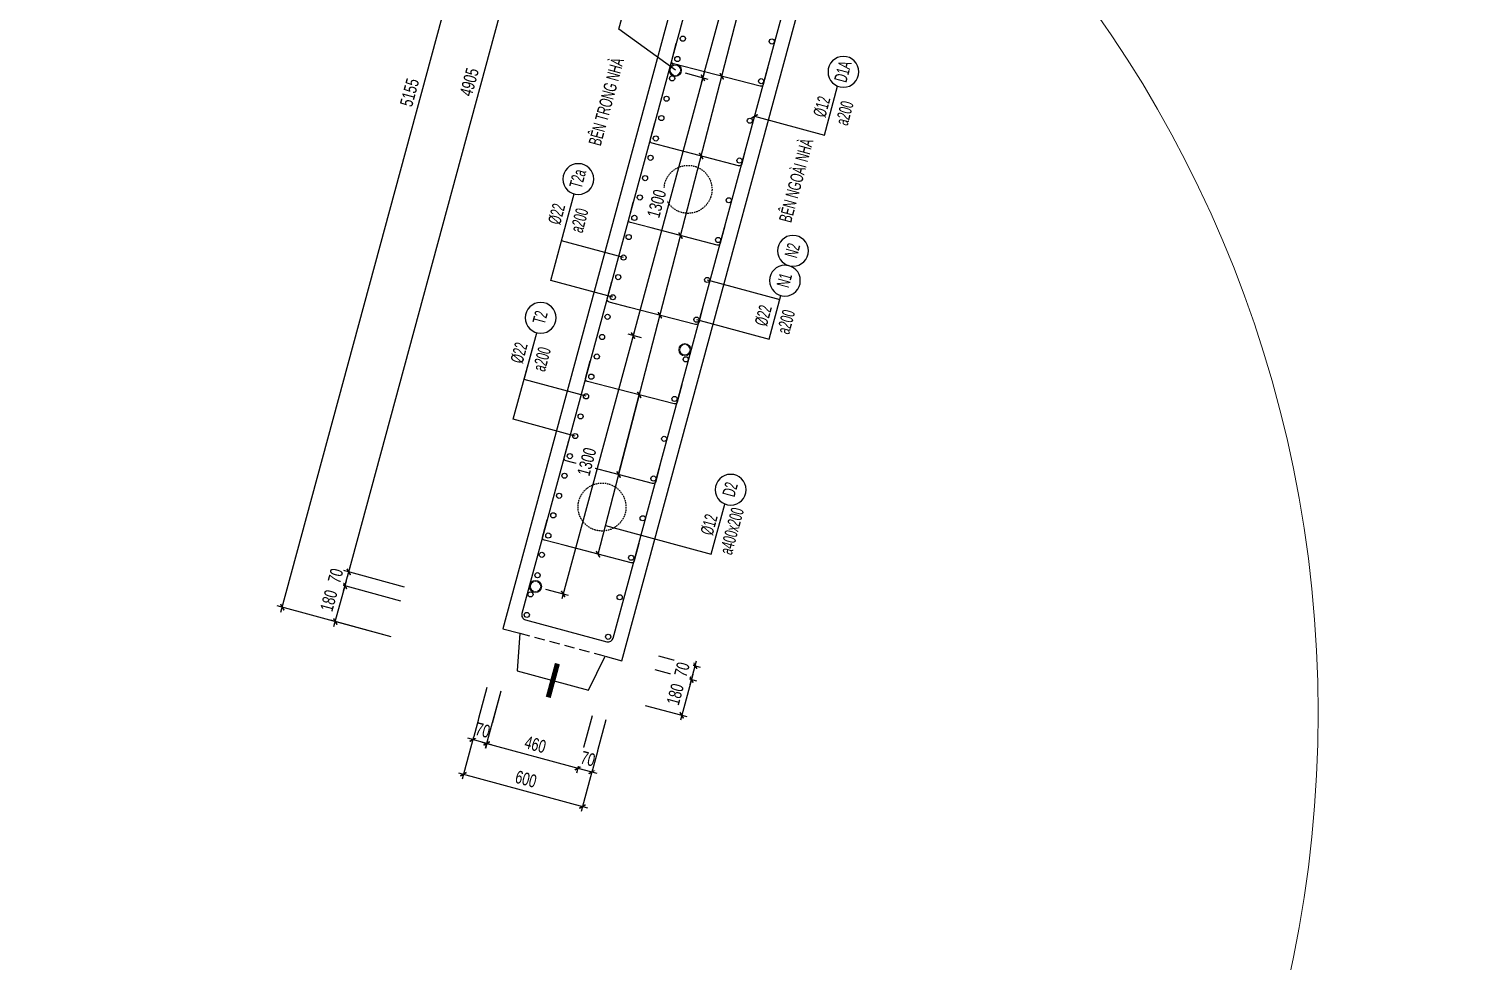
# Model space of a CAD drawing. Header units: millimetres. Extents: x -147841 to 368790, y -162721 to 84261.
# Drawn here: x 266476 to 273520, y -103522 to -98991 of the extents above; entities that cross this region are included whole.
import ezdxf
from ezdxf.enums import TextEntityAlignment as Align

# ---------------------------------------------------------------- set-up
doc = ezdxf.new("R2010")
doc.units = ezdxf.units.MM
doc.header["$LTSCALE"] = 1000
doc.header["$MEASUREMENT"] = 0
doc.header["$PDMODE"] = 1
doc.header["$PDSIZE"] = -10
doc.linetypes.add('DASHED', pattern=[0.75, 0.5, -0.25])
doc.linetypes.add('HIDDEN', pattern=[0.375, 0.25, -0.125])
doc.layers.get('0').update_dxf_attribs({"linetype": 'CONTINUOUS', "lineweight": 18})
doc.layers.get('DEFPOINTS').update_dxf_attribs({"color": 5, "linetype": 'CONTINUOUS', "lineweight": 18})
doc.layers.add('0-THAY', color=7, linetype='CONTINUOUS', lineweight=18)
doc.layers.add('ccu11-Dim', color=8, linetype='CONTINUOUS', lineweight=18)
for name, color, linetype in [('ccu11-Khuat', 9, 'DASHED'), ('ccu11-Manh', 8, 'CONTINUOUS'), ('ccu11-Thep', 4, 'CONTINUOUS'), ('ccu11-Thepdai', 6, 'CONTINUOUS'), ('KC-Cotthep', 8, 'CONTINUOUS'), ('KC-Dim', 8, 'CONTINUOUS'), ('KC-Text', 31, 'CONTINUOUS'), ('KC-Thay', 7, 'CONTINUOUS')]:
    doc.layers.add(name, color=color, linetype=linetype)
doc.styles.add('ARIAL', font='arial.ttf', dxfattribs={"width": 0.7})
doc.styles.add('ccu11-dim', font='vnsimli.shx', dxfattribs={"width": 0.65, "bigfont": 'bigfont.shx'})
doc.dimstyles.new('2.5-25', dxfattribs={"dimscale": 25, "dimtxt": 2.5, "dimasz": 1, "dimexe": 1, "dimexo": 2, "dimgap": 1, "dimtad": 1, "dimdec": 1, "dimrnd": 5, "dimdsep": 46, "dimtxsty": 'ARIAL', "dimblk": 'ARCHTICK', "dimcen": -1, "dimdle": 1, "dimclrd": 256, "dimclre": 256, "dimclrt": 3, "dimadec": 0, "dimazin": 2, "dimtfac": 0.1, "dimtdec": 1, "dimtmove": 0, "dimatfit": 1, "dimldrblk": 'ARCHTICK', "dimfxl": 1, "dimtvp": 0.833333, "dimtfill": 1, "dimtolj": 1, "dimtzin": 12, "dimarcsym": 0})
doc.dimstyles.new('ccu11-100x4', dxfattribs={"dimscale": 100, "dimtxt": 2.5, "dimasz": 1, "dimexe": 1, "dimexo": 2, "dimgap": 1, "dimtad": 1, "dimdec": 0, "dimlfac": 0.25, "dimdsep": 46, "dimtxsty": 'ccu11-dim', "dimblk": 'ARCHTICK', "dimcen": -1, "dimdle": 1, "dimclrd": 256, "dimclre": 256, "dimclrt": 31, "dimadec": 0, "dimazin": 2, "dimtfac": 0.1, "dimtdec": 0, "dimtmove": 0, "dimatfit": 1, "dimldrblk": 'ARCHTICK', "dimfxl": 1, "dimtvp": 0.833333, "dimtolj": 1, "dimtzin": 12, "dimarcsym": 0})

# ---------------------------------------------------------------- blocks, each defined once
blk = doc.blocks.new('_ARCHTICK')
at = {"color": 0, "linetype": 'ByBlock', "const_width": 0.3}
blk.add_lwpolyline([(-0.5, -0.5), (0.5, 0.5)], dxfattribs=at)
blk = doc.blocks.new('*D541')
at = {"layer": 'DEFPOINTS', "color": 0, "linetype": 'ByBlock', "ltscale": 30, "transparency": 16777216}
for p in [(269472.2, -102091.8), (269425, -102265.8)]:
    blk.add_point(p, dxfattribs=at)
at = {"layer": 'KC-Dim', "linetype": 'ByBlock', "lineweight": -2, "ltscale": 30, "transparency": 16777216}
for p, q in [((269520.4, -102104.9), (269722.5, -102159.6)), ((269704.9, -102129), (269644.7, -102351.3)), ((269473.3, -102278.9), (269675.4, -102333.7))]:
    blk.add_line(p, q, dxfattribs=at)
at = {"layer": 'KC-Dim', "linetype": 'ByBlock', "lineweight": -2, "ltscale": 30, "transparency": 16777216, "xscale": 25, "yscale": 25, "zscale": 25}
for p, rotation in [((269698.4, -102153.1), 74.83773115026013), ((269651.2, -102327.1), 254.8377311502601)]:
    blk.add_blockref('_ARCHTICK', p, dxfattribs=dict(at, rotation=rotation))
at = {"layer": 'KC-Dim', "color": 3, "linetype": 'ByBlock', "ltscale": 30, "transparency": 16777216, "insert": (269619.9, -102225.2), "char_height": 62.5, "attachment_point": 5, "rotation": 74.83773, "style": 'ARIAL', "bg_fill": 3, "box_fill_scale": 1.25, "bg_fill_color": 256, "bg_fill_true_color": 13158600, "bg_fill_transparency": 0}
blk.add_mtext('\\A1;180', dxfattribs=at)
at = {"layer": 'DEFPOINTS', "color": 0, "linetype": 'ByBlock', "ltscale": 30, "transparency": 16777216}
blk.add_point((269651.2, -102327.1), dxfattribs=at)
blk = doc.blocks.new('*D542')
at = {"layer": 'DEFPOINTS', "color": 0, "linetype": 'ByBlock', "ltscale": 30, "transparency": 16777216}
for p in [(269490.4, -102024.7), (269472.2, -102091.8)]:
    blk.add_point(p, dxfattribs=at)
at = {"layer": 'KC-Dim', "linetype": 'ByBlock', "lineweight": -2, "ltscale": 30, "transparency": 16777216}
for p, q in [((269538.6, -102037.8), (269740.7, -102092.5)), ((269691.9, -102177.2), (269723.1, -102061.9)), ((269520.4, -102104.9), (269722.5, -102159.6))]:
    blk.add_line(p, q, dxfattribs=at)
at = {"layer": 'KC-Dim', "linetype": 'ByBlock', "lineweight": -2, "ltscale": 30, "transparency": 16777216, "xscale": 25, "yscale": 25, "zscale": 25}
for p, rotation in [((269716.6, -102086), 74.83773115026013), ((269698.4, -102153.1), 254.8377311502601)]:
    blk.add_blockref('_ARCHTICK', p, dxfattribs=dict(at, rotation=rotation))
at = {"layer": 'KC-Dim', "color": 3, "linetype": 'ByBlock', "ltscale": 30, "transparency": 16777216, "insert": (269652.6, -102104.6), "char_height": 62.5, "attachment_point": 5, "rotation": 74.83773, "style": 'ARIAL', "bg_fill": 3, "box_fill_scale": 1.25, "bg_fill_color": 256, "bg_fill_true_color": 13158600, "bg_fill_transparency": 0}
blk.add_mtext('\\A1;70', dxfattribs=at)
at = {"layer": 'DEFPOINTS', "color": 0, "linetype": 'ByBlock', "ltscale": 30, "transparency": 16777216}
blk.add_point((269716.6, -102086), dxfattribs=at)
blk = doc.blocks.new('A$C260038B3')
at = {"layer": '0-THAY', "linetype": 'Continuous'}
for radius in [120, 100]:
    blk.add_circle((0, 0), radius, dxfattribs=at)
blk = doc.blocks.new('att_thep_2')
blk.add_circle((-300, 0), 300)
at = {"color": 3, "style": 'ARIAL', "width": 0.6}
blk.add_attdef('DK', text='', height=250, dxfattribs=at).set_placement((467, 105), align=Align.CENTER)
at = {"color": 31, "style": 'ARIAL', "width": 0.6}
blk.add_attdef('SH', text='', height=250, dxfattribs=at).set_placement((-281, -111), align=Align.CENTER)
at = {"color": 2, "style": 'ARIAL', "width": 0.6}
blk.add_attdef('KC', text='', height=250, dxfattribs=at).set_placement((472, -355), align=Align.CENTER)
blk = doc.blocks.new('*D555')
at = {"layer": 'DEFPOINTS', "color": 0, "linetype": 'ByBlock', "ltscale": 30, "transparency": 16777216}
for p in [(268333.4, -101784.4), (268286.3, -101958.2)]:
    blk.add_point(p, dxfattribs=at)
at = {"layer": 'KC-Dim', "linetype": 'ByBlock', "lineweight": -2, "ltscale": 30, "transparency": 16777216}
for p, q in [((267959.6, -101895.5), (268019.8, -101673.5)), ((268285.1, -101771.4), (267989.1, -101691.1)), ((268238, -101945.1), (267942, -101864.9))]:
    blk.add_line(p, q, dxfattribs=at)
at = {"layer": 'KC-Dim', "linetype": 'ByBlock', "lineweight": -2, "ltscale": 30, "transparency": 16777216, "xscale": 25, "yscale": 25, "zscale": 25}
for p, rotation in [((268013.2, -101697.7), 74.83773115026068), ((267966.1, -101871.4), 254.8377311502607)]:
    blk.add_blockref('_ARCHTICK', p, dxfattribs=dict(at, rotation=rotation))
at = {"layer": 'KC-Dim', "color": 3, "linetype": 'ByBlock', "ltscale": 30, "transparency": 16777216, "insert": (267934.8, -101769.7), "char_height": 62.5, "attachment_point": 5, "rotation": 74.83773, "style": 'ARIAL', "bg_fill": 3, "box_fill_scale": 1.25, "bg_fill_color": 256, "bg_fill_true_color": 13158600, "bg_fill_transparency": 0}
blk.add_mtext('\\A1;180', dxfattribs=at)
at = {"layer": 'DEFPOINTS', "color": 0, "linetype": 'ByBlock', "ltscale": 30, "transparency": 16777216}
blk.add_point((268013.2, -101697.7), dxfattribs=at)
blk = doc.blocks.new('*D556')
at = {"layer": 'DEFPOINTS', "color": 0, "linetype": 'ByBlock', "ltscale": 30, "transparency": 16777216}
for p in [(268351.7, -101716.9), (268333.4, -101784.4)]:
    blk.add_point(p, dxfattribs=at)
at = {"layer": 'KC-Dim', "linetype": 'ByBlock', "lineweight": -2, "ltscale": 30, "transparency": 16777216}
for p, q in [((268006.7, -101721.8), (268038.1, -101606)), ((268303.4, -101703.8), (268007.4, -101623.6)), ((268285.1, -101771.4), (267989.1, -101691.1))]:
    blk.add_line(p, q, dxfattribs=at)
at = {"layer": 'KC-Dim', "linetype": 'ByBlock', "lineweight": -2, "ltscale": 30, "transparency": 16777216, "xscale": 25, "yscale": 25, "zscale": 25}
for p, rotation in [((268031.5, -101630.1), 74.83773115026068), ((268013.2, -101697.7), 254.8377311502607)]:
    blk.add_blockref('_ARCHTICK', p, dxfattribs=dict(at, rotation=rotation))
at = {"layer": 'KC-Dim', "color": 3, "linetype": 'ByBlock', "ltscale": 30, "transparency": 16777216, "insert": (267967.4, -101649), "char_height": 62.5, "attachment_point": 5, "rotation": 74.83773, "style": 'ARIAL', "bg_fill": 3, "box_fill_scale": 1.25, "bg_fill_color": 256, "bg_fill_true_color": 13158600, "bg_fill_transparency": 0}
blk.add_mtext('\\A1;70', dxfattribs=at)
at = {"layer": 'DEFPOINTS', "color": 0, "linetype": 'ByBlock', "ltscale": 30, "transparency": 16777216}
blk.add_point((268031.5, -101630.1), dxfattribs=at)
blk = doc.blocks.new('*D557')
at = {"layer": 'DEFPOINTS', "color": 0, "linetype": 'ByBlock', "ltscale": 30, "transparency": 16777216}
for p in [(269314.3, -96896.6), (269634.4, -96983.3), (268351.7, -101716.9)]:
    blk.add_point(p, dxfattribs=at)
at = {"layer": 'KC-Dim', "linetype": 'ByBlock', "lineweight": -2, "ltscale": 30, "transparency": 16777216}
for p, q in [((268025, -101654.3), (269320.8, -96872.5)), ((269586.2, -96970.3), (269290.1, -96890.1)), ((268303.4, -101703.8), (268007.4, -101623.6))]:
    blk.add_line(p, q, dxfattribs=at)
at = {"layer": 'KC-Dim', "linetype": 'ByBlock', "lineweight": -2, "ltscale": 30, "transparency": 16777216, "xscale": 25, "yscale": 25, "zscale": 25}
for p, rotation in [((269314.3, -96896.6), 74.83773115026068), ((268031.5, -101630.1), 254.8377311502607)]:
    blk.add_blockref('_ARCHTICK', p, dxfattribs=dict(at, rotation=rotation))
at = {"layer": 'KC-Dim', "color": 3, "linetype": 'ByBlock', "ltscale": 30, "transparency": 16777216, "insert": (268618, -99248.5), "char_height": 62.5, "attachment_point": 5, "rotation": 74.83773, "style": 'ARIAL', "bg_fill": 3, "box_fill_scale": 1.25, "bg_fill_color": 256, "bg_fill_true_color": 13158600, "bg_fill_transparency": 0}
blk.add_mtext('\\A1;4905', dxfattribs=at)
blk = doc.blocks.new('*D558')
at = {"layer": 'DEFPOINTS', "color": 0, "linetype": 'ByBlock', "ltscale": 30, "transparency": 16777216}
for p in [(268716.8, -102143.5), (268784.3, -102161.8)]:
    blk.add_point(p, dxfattribs=at)
at = {"layer": 'KC-Dim', "linetype": 'ByBlock', "lineweight": -2, "ltscale": 30, "transparency": 16777216}
for p, q in [((268703.7, -102191.7), (268628.4, -102469.6)), ((268771.3, -102210), (268696, -102487.9)), ((268726.6, -102470.4), (268610.8, -102439))]:
    blk.add_line(p, q, dxfattribs=at)
at = {"layer": 'KC-Dim', "linetype": 'ByBlock', "lineweight": -2, "ltscale": 30, "transparency": 16777216, "xscale": 25, "yscale": 25, "zscale": 25}
for p, rotation in [((268634.9, -102445.5), 164.837731150091), ((268702.5, -102463.8), 344.837731150091)]:
    blk.add_blockref('_ARCHTICK', p, dxfattribs=dict(at, rotation=rotation))
at = {"layer": 'KC-Dim', "color": 3, "linetype": 'ByBlock', "ltscale": 30, "transparency": 16777216, "insert": (268683.6, -102399.7), "char_height": 62.5, "attachment_point": 5, "rotation": 344.83773, "style": 'ARIAL', "bg_fill": 3, "box_fill_scale": 1.25, "bg_fill_color": 256, "bg_fill_true_color": 13158600, "bg_fill_transparency": 0}
blk.add_mtext('\\A1;70', dxfattribs=at)
at = {"layer": 'DEFPOINTS', "color": 0, "linetype": 'ByBlock', "ltscale": 30, "transparency": 16777216}
blk.add_point((268634.9, -102445.5), dxfattribs=at)
blk = doc.blocks.new('*D559')
at = {"layer": 'DEFPOINTS', "color": 0, "linetype": 'ByBlock', "ltscale": 30, "transparency": 16777216}
for p in [(268784.3, -102161.5), (269228.3, -102282), (269146.3, -102584.2)]:
    blk.add_point(p, dxfattribs=at)
at = {"layer": 'KC-Dim', "linetype": 'ByBlock', "lineweight": -2, "ltscale": 30, "transparency": 16777216}
for p, q in [((268771.2, -102209.8), (268695.7, -102487.9)), ((269215.2, -102330.3), (269139.7, -102608.3)), ((268678.2, -102457.2), (269170.4, -102590.8))]:
    blk.add_line(p, q, dxfattribs=at)
at = {"layer": 'KC-Dim', "linetype": 'ByBlock', "lineweight": -2, "ltscale": 30, "transparency": 16777216, "xscale": 25, "yscale": 25, "zscale": 25}
for p, rotation in [((268702.3, -102463.8), 164.8211816625073), ((269146.3, -102584.2), 344.8211816625073)]:
    blk.add_blockref('_ARCHTICK', p, dxfattribs=dict(at, rotation=rotation))
at = {"layer": 'KC-Dim', "color": 3, "linetype": 'ByBlock', "ltscale": 30, "transparency": 16777216, "insert": (268939.2, -102469.1), "char_height": 62.5, "attachment_point": 5, "rotation": 344.82118, "style": 'ARIAL', "bg_fill": 3, "box_fill_scale": 1.25, "bg_fill_color": 256, "bg_fill_true_color": 13158600, "bg_fill_transparency": 0}
blk.add_mtext('\\A1;460', dxfattribs=at)
blk = doc.blocks.new('*D560')
at = {"layer": 'DEFPOINTS', "color": 0, "linetype": 'ByBlock', "ltscale": 30, "transparency": 16777216}
for p in [(269228.3, -102282), (269295.8, -102300.3)]:
    blk.add_point(p, dxfattribs=at)
at = {"layer": 'KC-Dim', "linetype": 'ByBlock', "lineweight": -2, "ltscale": 30, "transparency": 16777216}
for p, q in [((269215.2, -102330.3), (269139.7, -102608.3)), ((269282.7, -102348.6), (269207.3, -102626.7)), ((269122.2, -102577.7), (269238, -102609.1))]:
    blk.add_line(p, q, dxfattribs=at)
at = {"layer": 'KC-Dim', "linetype": 'ByBlock', "lineweight": -2, "ltscale": 30, "transparency": 16777216, "xscale": 25, "yscale": 25, "zscale": 25}
for p, rotation in [((269146.3, -102584.2), 164.8211816623838), ((269213.8, -102602.5), 344.8211816623839)]:
    blk.add_blockref('_ARCHTICK', p, dxfattribs=dict(at, rotation=rotation))
at = {"layer": 'KC-Dim', "color": 3, "linetype": 'ByBlock', "ltscale": 30, "transparency": 16777216, "insert": (269195, -102538.5), "char_height": 62.5, "attachment_point": 5, "rotation": 344.82118, "style": 'ARIAL', "bg_fill": 3, "box_fill_scale": 1.25, "bg_fill_color": 256, "bg_fill_true_color": 13158600, "bg_fill_transparency": 0}
blk.add_mtext('\\A1;70', dxfattribs=at)
at = {"layer": 'DEFPOINTS', "color": 0, "linetype": 'ByBlock', "ltscale": 30, "transparency": 16777216}
blk.add_point((269213.8, -102602.5), dxfattribs=at)
blk = doc.blocks.new('*D561')
at = {"layer": 'DEFPOINTS', "color": 0, "linetype": 'ByBlock', "ltscale": 30, "transparency": 16777216}
for p in [(268716.8, -102143.3), (269295.8, -102300.3), (269168.2, -102770.7)]:
    blk.add_point(p, dxfattribs=at)
at = {"layer": 'KC-Dim', "linetype": 'ByBlock', "lineweight": -2, "ltscale": 30, "transparency": 16777216}
for p, q in [((268703.8, -102191.5), (268582.7, -102637.8)), ((269282.7, -102348.6), (269161.7, -102794.8)), ((268565.1, -102607.1), (269192.3, -102777.3))]:
    blk.add_line(p, q, dxfattribs=at)
at = {"layer": 'KC-Dim', "linetype": 'ByBlock', "lineweight": -2, "ltscale": 30, "transparency": 16777216, "xscale": 25, "yscale": 25, "zscale": 25}
for p, rotation in [((268589.2, -102613.6), 164.8211816625083), ((269168.2, -102770.7), 344.8211816625083)]:
    blk.add_blockref('_ARCHTICK', p, dxfattribs=dict(at, rotation=rotation))
at = {"layer": 'KC-Dim', "color": 3, "linetype": 'ByBlock', "ltscale": 30, "transparency": 16777216, "insert": (268893.6, -102637.2), "char_height": 62.5, "attachment_point": 5, "rotation": 344.82118, "style": 'ARIAL', "bg_fill": 3, "box_fill_scale": 1.25, "bg_fill_color": 256, "bg_fill_true_color": 13158600, "bg_fill_transparency": 0}
blk.add_mtext('\\A1;600', dxfattribs=at)
blk = doc.blocks.new('*D553')
at = {"layer": 'DEFPOINTS', "color": 0, "linetype": 'ByBlock', "ltscale": 30, "transparency": 16777216}
for p in [(269056.3, -96826.7), (269634.4, -96983.3), (268286.3, -101958.2)]:
    blk.add_point(p, dxfattribs=at)
at = {"layer": 'KC-Dim', "linetype": 'ByBlock', "lineweight": -2, "ltscale": 30, "transparency": 16777216}
for p, q in [((267701.6, -101825.6), (269062.8, -96802.6)), ((269586.2, -96970.3), (269032.2, -96820.1)), ((268238, -101945.1), (267684, -101795))]:
    blk.add_line(p, q, dxfattribs=at)
at = {"layer": 'KC-Dim', "linetype": 'ByBlock', "lineweight": -2, "ltscale": 30, "transparency": 16777216, "xscale": 25, "yscale": 25, "zscale": 25}
for p, rotation in [((269056.3, -96826.7), 74.83773115060768), ((267708.2, -101801.5), 254.8377311506077)]:
    blk.add_blockref('_ARCHTICK', p, dxfattribs=dict(at, rotation=rotation))
at = {"layer": 'KC-Dim', "color": 3, "linetype": 'ByBlock', "ltscale": 30, "transparency": 16777216, "insert": (268327.3, -99299.2), "char_height": 62.5, "attachment_point": 5, "rotation": 74.83773, "style": 'ARIAL', "bg_fill": 3, "box_fill_scale": 1.25, "bg_fill_color": 256, "bg_fill_true_color": 13158600, "bg_fill_transparency": 0}
blk.add_mtext('\\A1;5155', dxfattribs=at)
blk = doc.blocks.new('*D1510')
at = {"layer": 'DEFPOINTS', "color": 0, "linetype": 'ByBlock', "ltscale": 30, "transparency": 16777216}
for p in [(270094.3, -97973), (270203.7, -98002.6), (269620.3, -99191.5)]:
    blk.add_point(p, dxfattribs=at)
at = {"layer": 'KC-Dim', "linetype": 'ByBlock', "lineweight": -2, "ltscale": 30, "transparency": 16777216}
for p, q in [((269747.8, -99251.9), (270100.9, -97948.9)), ((270155.4, -97989.6), (270070.2, -97966.5)), ((269668.6, -99204.5), (269778.4, -99234.3))]:
    blk.add_line(p, q, dxfattribs=at)
at = {"layer": 'KC-Dim', "linetype": 'ByBlock', "lineweight": -2, "ltscale": 30, "transparency": 16777216, "xscale": 25, "yscale": 25, "zscale": 25}
for p, rotation in [((270094.3, -97973), 74.83773115026013), ((269754.3, -99227.8), 254.8377311502601)]:
    blk.add_blockref('_ARCHTICK', p, dxfattribs=dict(at, rotation=rotation))
at = {"layer": 'KC-Dim', "color": 3, "linetype": 'ByBlock', "ltscale": 30, "transparency": 16777216, "insert": (269869.4, -98585.5), "char_height": 62.5, "attachment_point": 5, "rotation": 74.83773, "style": 'ARIAL', "bg_fill": 3, "box_fill_scale": 1.25, "bg_fill_color": 256, "bg_fill_true_color": 13158600, "bg_fill_transparency": 0}
blk.add_mtext('\\A1;1300', dxfattribs=at)
blk = doc.blocks.new('*D1511')
at = {"layer": 'DEFPOINTS', "color": 0, "linetype": 'ByBlock', "ltscale": 30, "transparency": 16777216}
for p in [(269620.3, -99191.5), (269414.6, -100481.4), (269504.4, -100505.8)]:
    blk.add_point(p, dxfattribs=at)
at = {"layer": 'KC-Dim', "linetype": 'ByBlock', "lineweight": -2, "ltscale": 30, "transparency": 16777216}
for p, q in [((269760.8, -99203.6), (269408, -100505.5)), ((269668.6, -99204.5), (269778.4, -99234.3)), ((269456.2, -100492.7), (269390.4, -100474.9))]:
    blk.add_line(p, q, dxfattribs=at)
at = {"layer": 'KC-Dim', "linetype": 'ByBlock', "lineweight": -2, "ltscale": 30, "transparency": 16777216, "xscale": 25, "yscale": 25, "zscale": 25}
for p, rotation in [((269754.3, -99227.8), 74.83773115026013), ((269414.6, -100481.4), 254.8377311502601)]:
    blk.add_blockref('_ARCHTICK', p, dxfattribs=dict(at, rotation=rotation))
at = {"layer": 'KC-Dim', "color": 3, "linetype": 'ByBlock', "ltscale": 30, "transparency": 16777216, "insert": (269529.5, -99839.7), "char_height": 62.5, "attachment_point": 5, "rotation": 74.83773, "style": 'ARIAL', "bg_fill": 3, "box_fill_scale": 1.25, "bg_fill_color": 256, "bg_fill_true_color": 13158600, "bg_fill_transparency": 0}
blk.add_mtext('\\A1;1300', dxfattribs=at)
blk = doc.blocks.new('*D1512')
at = {"layer": 'DEFPOINTS', "color": 0, "linetype": 'ByBlock', "ltscale": 30, "transparency": 16777216}
for p in [(269504.4, -100505.8), (268940.3, -101701), (269074.3, -101737.3)]:
    blk.add_point(p, dxfattribs=at)
at = {"layer": 'KC-Dim', "linetype": 'ByBlock', "lineweight": -2, "ltscale": 30, "transparency": 16777216}
for p, q in [((269421.1, -100457.3), (269067.7, -101761.4)), ((269456.2, -100492.7), (269390.4, -100474.9)), ((268988.6, -101714), (269098.4, -101743.8))]:
    blk.add_line(p, q, dxfattribs=at)
at = {"layer": 'KC-Dim', "linetype": 'ByBlock', "lineweight": -2, "ltscale": 30, "transparency": 16777216, "xscale": 25, "yscale": 25, "zscale": 25}
for p, rotation in [((269414.6, -100481.4), 74.83773115026013), ((269074.3, -101737.3), 254.8377311502601)]:
    blk.add_blockref('_ARCHTICK', p, dxfattribs=dict(at, rotation=rotation))
at = {"layer": 'KC-Dim', "color": 3, "linetype": 'ByBlock', "ltscale": 30, "transparency": 16777216, "insert": (269189.5, -101094.4), "char_height": 62.5, "attachment_point": 5, "rotation": 74.83773, "style": 'ARIAL', "bg_fill": 3, "box_fill_scale": 1.25, "bg_fill_color": 256, "bg_fill_true_color": 13158600, "bg_fill_transparency": 0}
blk.add_mtext('\\A1;1300', dxfattribs=at)

msp = doc.modelspace()

# ---------------------------------------------------------------- linework, layer by layer
at = {"layer": 'ccu11-Khuat', "ltscale": 0.1}
msp.add_line((268863.22, -101928.28), (269278.57, -102039.57), dxfattribs=at)
at = {"layer": 'ccu11-Thep'}
for centre in [(269656.86, -99037.57), (270089.51, -99051.21), (269630.01, -99136.63), (269604.55, -99230.61), (270037.2, -99244.25), (269577.7, -99329.67), (269552.25, -99423.61), (269982.87, -99436.71), (269525.39, -99522.71), (269499.94, -99616.65), (269932.59, -99630.29), (269473.08, -99715.74), (269447.62, -99809.69), (269880.28, -99823.32), (269420.77, -99908.78), (269393.29, -100002.15), (269827.97, -100016.36), (269368.46, -100101.82), (269342.68, -100196.96), (269775.33, -100210.59), (269316.15, -100294.86), (269290.37, -100389.99), (269723.02, -100403.63), (269263.84, -100487.89), (269238.06, -100583.03), (269670.71, -100596.67), (269211.53, -100680.93), (269185.65, -100776.42), (269616.38, -100789.14), (269159.22, -100873.97), (269133.34, -100969.46), (269566, -100983.1), (269106.91, -101067.01), (269081.03, -101162.5), (269513.69, -101176.13), (269054.6, -101260.05), (269026.69, -101354.96), (269461.37, -101369.17), (269002.29, -101453.08), (268970.91, -101547.03), (269405.3, -101561.15), (268949.97, -101646.12), (268915.4, -101739.17), (269349.51, -101753.21), (268897.66, -101839.16), (269293.72, -101945.27)]:
    msp.add_circle(centre, 12.5, dxfattribs=at)
at = {"layer": 'ccu11-Thep', "linetype": 'HIDDEN', "ltscale": 0.03}
for centre in [(269682.05, -99770.31, 242.3), (269263.57, -101314.61, 242.3)]:
    msp.add_circle(centre, 116.6, dxfattribs=at)
at = {"layer": 'ccu11-Thepdai', "flags": 128}
msp.add_lwpolyline([(270481.53, -97624.87), (270166.52, -97214.73, 0.6207019), (270122.57, -97223.42), (268873.53, -101832.62, 0.4150498), (268891.19, -101863.31), (269287.25, -101969.42, 0.4132933), (269317.85, -101951.82), (270485.83, -97646.65, 0.2341094)], format="xyb", close=True, dxfattribs=at)
for points in [[(270069.72, -99175.44), (270047.77, -99260.14, -0.4142136), (270032.53, -99269.11), (269711.22, -99185.86), (269611.44, -99160, -0.4142136), (269602.48, -99144.77), (269624.42, -99060.06)], [(269965.1, -99561.52), (269943.15, -99646.22, -0.4142136), (269927.91, -99655.19), (269606.6, -99571.93), (269506.82, -99546.08, -0.4142136), (269497.85, -99530.84), (269519.8, -99446.14)], [(269860.47, -99947.59), (269838.53, -100032.3, -0.4142136), (269823.29, -100041.26), (269501.98, -99958.01), (269402.2, -99932.15, -0.4142136), (269393.23, -99916.92), (269415.18, -99832.22)], [(269755.85, -100333.67), (269733.91, -100418.37, -0.4142136), (269718.67, -100427.34), (269397.36, -100344.08), (269297.58, -100318.23, -0.4142136), (269288.61, -100302.99), (269310.56, -100218.29)], [(269651.23, -100719.74), (269629.28, -100804.45, -0.4142136), (269614.05, -100813.41), (269292.73, -100730.16), (269192.95, -100704.31, -0.4142136), (269183.99, -100689.07), (269205.94, -100604.37)], [(269546.61, -101105.82), (269524.66, -101190.52, -0.4142136), (269509.43, -101199.49), (269188.11, -101116.23), (269088.33, -101090.38, -0.4142136), (269079.37, -101075.14), (269101.31, -100990.44)], [(269441.99, -101491.9), (269420.04, -101576.6, -0.4142136), (269404.81, -101585.56), (269083.49, -101502.31), (268983.71, -101476.46, -0.4142136), (268974.75, -101461.22), (268996.69, -101376.52)]]:
    msp.add_lwpolyline(points, format="xyb", dxfattribs=at)
at = {"layer": 'KC-Dim', "linetype": 'ByBlock', "ltscale": 30}
for points in [[(269344.47, -101156.75), (269444.79, -100769.56)], [(269280.16, -101404.94), (269795.05, -101544.47), (269861.27, -101300.1)]]:
    msp.add_lwpolyline(points, dxfattribs=at)
at = {"layer": 'KC-Thay', "flags": 128}
msp.add_lwpolyline([(269360.61, -102061.55), (270542.61, -97704.7), (273520.39, -97704.7), (273520.39, -97619.7), (273340.39, -97584.7), (273340.39, -97224.7), (273520.39, -97189.7), (273520.39, -97104.7), (270082.22, -97104.7), (268781.05, -101906.27), (268863.22, -101928.28), (268850.45, -102111.21), (269198.18, -102204.38), (269278.57, -102039.57), (269360.68, -102061.56)], dxfattribs=at)

# ---------------------------------------------------------------- block references
at = {"layer": 'ccu11-Dim', "ltscale": 3000, "xscale": 0.2499999999999998, "yscale": 0.2499999999999998, "zscale": 0.2499999999999998, "rotation": 255.0012696695113}
for p in [(269620.34, -99191.46), (269666.69, -100549.73), (268940.3, -101700.96)]:
    msp.add_blockref('A$C260038B3', p, dxfattribs=at)
at = {"layer": 'KC-Cotthep'}
ref = msp.add_blockref('att_thep_2', (270418.36, -99271.29), dxfattribs=dict(at, xscale=-0.25, yscale=0.25, zscale=0.25, rotation=74.8377311502637))
ref.add_attrib('KC', 'a200', dxfattribs={"layer": '0', "color": 2, "height": 62.5, "rotation": 74.837731, "style": 'ARIAL', "width": 0.6}).set_placement((270473.39, -99407.79), align=Align.CENTER)
ref.add_attrib('DK', '%%C12', dxfattribs={"layer": '0', "color": 215, "height": 62.5, "rotation": 74.837731, "style": 'ARIAL', "width": 0.6}).set_placement((270362.58, -99376.37), align=Align.CENTER)
ref.add_attrib('SH', 'D1A', dxfattribs={"layer": '0', "color": 31, "height": 62.5, "rotation": 74.837731, "style": 'ARIAL', "width": 0.6}).set_placement((270465.09, -99205.39), align=Align.CENTER)
ref = msp.add_blockref('att_thep_2', (270172.91, -100141.44), dxfattribs=dict(at, xscale=-0.25, yscale=0.25, zscale=0.25, rotation=74.83773115026452))
ref.add_attrib('SH', 'N2', dxfattribs={"layer": '0', "color": 31, "height": 62.5, "rotation": 74.837731, "style": 'ARIAL', "width": 0.6}).set_placement((270219.7, -100075.34), align=Align.CENTER)
ref = msp.add_blockref('att_thep_2', (270133.68, -100286.21), dxfattribs=dict(at, xscale=-0.25, yscale=0.25, zscale=0.25, rotation=74.83773115026516))
ref.add_attrib('KC', 'a200', dxfattribs={"layer": '0', "color": 2, "height": 62.5, "rotation": 74.837731, "style": 'ARIAL', "width": 0.6}).set_placement((270188.72, -100422.71), align=Align.CENTER)
ref.add_attrib('DK', '%%C22', dxfattribs={"layer": '0', "color": 2, "height": 62.5, "rotation": 74.837731, "style": 'ARIAL', "width": 0.6}).set_placement((270077.84, -100391.54), align=Align.CENTER)
ref.add_attrib('SH', 'N1', dxfattribs={"layer": '0', "color": 31, "height": 62.5, "rotation": 74.837731, "style": 'ARIAL', "width": 0.6}).set_placement((270180.47, -100220.12), align=Align.CENTER)
ref = msp.add_blockref('att_thep_2', (269869.88, -101303.01), dxfattribs=dict(at, xscale=-0.25, yscale=0.25, zscale=0.25, rotation=74.8377311502637))
ref.add_attrib('KC', 'a400x200', dxfattribs={"layer": '0', "color": 2, "height": 62.5, "rotation": 74.837731, "style": 'ARIAL', "width": 0.6}).set_placement((269924.92, -101439.51), align=Align.CENTER)
ref.add_attrib('DK', '%%C12', dxfattribs={"layer": '0', "color": 215, "height": 62.5, "rotation": 74.837731, "style": 'ARIAL', "width": 0.6}).set_placement((269814.11, -101408.09), align=Align.CENTER)
ref.add_attrib('SH', 'D2', dxfattribs={"layer": '0', "color": 31, "height": 62.5, "rotation": 74.837731, "style": 'ARIAL', "width": 0.6}).set_placement((269916.62, -101237.11), align=Align.CENTER)
at = {"layer": 'KC-Dim', "linetype": 'ByBlock', "ltscale": 30, "xscale": 25, "yscale": 25, "zscale": 25, "rotation": 255.473883920476}
for p in [(269846.08, -99220.8), (269745.76, -99607.99), (269645.44, -99995.18), (269545.12, -100382.37), (269444.79, -100769.56), (269344.47, -101156.75)]:
    msp.add_blockref('_ARCHTICK', p, dxfattribs=at)

# ---------------------------------------------------------------- texts
at = {"layer": 'KC-Text', "color": 1, "style": 'ARIAL', "width": 0.6}
for s, p in [('BÊN TRONG NHÀ', (269314.12, -99351.86)), ('BÊN NGOÀI NHÀ', (270237.85, -99734.96))]:
    msp.add_text(s, height=62.5, rotation=74.837731, dxfattribs=at).set_placement(p, align=Align.CENTER)

# ---------------------------------------------------------------- dimensions: what is measured, and where the dimension line sits
at = {"layer": 'KC-Dim', "linetype": 'ByBlock', "ltscale": 30}
dim = msp.add_linear_dim(base=(268013.23, -101697.68), p1=(268286.3, -101958.17), p2=(268333.38, -101784.43), angle=74.837731, dimstyle='2.5-25', dxfattribs=at)
dim.commit()
dim.dimension.update_dxf_attribs({"geometry": '*D555', "text_midpoint": (267934.76, -101769.66)})

# ---------------------------------------------------------------- leaders
at = {"layer": 'ccu11-Manh', "ltscale": 10}
for points in [[(269620.34, -99191.46), (269345.7, -98991.15), (269457.98, -98576.81)], [(269775.33, -100210.59), (270128.25, -100306.26), (270133.69, -100286.18)], [(269723.02, -100403.63), (270075.94, -100499.29), (270133.68, -100286.21)]]:
    msp.add_leader(points, dimstyle='ccu11-100x4', override={"dimgap": 1, "dimtad": 0, "dimldrblk": 'None'}, dxfattribs=at)
at = {"layer": 'KC-Dim', "linetype": 'ByBlock', "ltscale": 30}
msp.add_leader([(269244.15, -101543.94), (270147.05, -98059.23)], dimstyle='2.5-25', dxfattribs=at)
msp.add_leader([(270006.05, -99415.12), (270345.08, -99507.02), (270409.74, -99268.38)], dimstyle='2.5-25', override={"dimgap": 1, "dimtad": 0, "dimfxl": 7, "dimfxlon": 1}, dxfattribs=at)

# ---------------------------------------------------------------- next in the draw order: dimensions: what is measured, and where the dimension line sits
for base, p1, p2, angle, picture, middle, dimtype in [((268031.53, -101630.15), (268333.38, -101784.43), (268351.68, -101716.9), 74.837731, '*D556', (268022.38, -101663.91), 160), ((268634.93, -102445.51), (268784.34, -102161.78), (268716.77, -102143.47), 164.837731, '*D558', (268668.71, -102454.66), 161)]:
    dim = msp.add_linear_dim(base=base, p1=p1, p2=p2, angle=angle, dimstyle='2.5-25', dxfattribs=at)
    dim.commit()
    dim.dimension.update_dxf_attribs({"geometry": picture, "text_midpoint": middle, "dimtype": dimtype})
dim = msp.add_linear_dim(base=(269651.23, -102327.14), p1=(269472.19, -102091.78), p2=(269425.02, -102265.85), angle=74.837731, dimstyle='2.5-25', dxfattribs=at)
dim.commit()
dim.dimension.update_dxf_attribs({"geometry": '*D541', "text_midpoint": (269619.88, -102225.23)})

# ---------------------------------------------------------------- next in the draw order: dimensions: what is measured, and where the dimension line sits
dim = msp.add_linear_dim(base=(269314.26, -96896.59), p1=(268351.68, -101716.9), p2=(269634.41, -96983.35), angle=74.837731, dimstyle='2.5-25', dxfattribs=at)
dim.commit()
dim.dimension.update_dxf_attribs({"geometry": '*D557', "text_midpoint": (268617.96, -99248.48)})
dim = msp.add_linear_dim(base=(269716.58, -102085.98), p1=(269472.19, -102091.78), p2=(269490.37, -102024.68), angle=74.837731, dimstyle='2.5-25', dxfattribs=at)
dim.commit()
dim.dimension.update_dxf_attribs({"geometry": '*D542', "text_midpoint": (269707.49, -102119.53), "dimtype": 160})
dim = msp.add_aligned_dim(p1=(268784.28, -102161.55), p2=(269228.27, -102282), distance=-313.13, dimstyle='2.5-25', dxfattribs=at)
dim.commit()
dim.dimension.update_dxf_attribs({"geometry": '*D559', "text_midpoint": (268939.19, -102469.06)})

# ---------------------------------------------------------------- next in the draw order: dimensions: what is measured, and where the dimension line sits
dim = msp.add_aligned_dim(p1=(268286.3, -101958.17), p2=(269634.41, -96983.35), distance=598.98, dimstyle='2.5-25', dxfattribs=at)
dim.commit()
dim.dimension.update_dxf_attribs({"geometry": '*D553', "text_midpoint": (268327.3, -99299.21)})
dim = msp.add_linear_dim(base=(269213.84, -102602.54), p1=(269228.27, -102282), p2=(269295.83, -102300.33), angle=164.821182, dimstyle='2.5-25', dxfattribs=at)
dim.commit()
dim.dimension.update_dxf_attribs({"geometry": '*D560', "text_midpoint": (269180.06, -102593.38), "dimtype": 160})

# ---------------------------------------------------------------- next in the draw order: block references
at = {"layer": 'KC-Cotthep'}
ref = msp.add_blockref('att_thep_2', (269128.48, -99792.74), dxfattribs=dict(at, xscale=-0.25, yscale=0.25, zscale=0.25, rotation=74.83773115026452))
ref.add_attrib('KC', 'a200', dxfattribs={"layer": '0', "color": 2, "height": 62.5, "rotation": 74.837731, "style": 'ARIAL', "width": 0.6}).set_placement((269183.51, -99929.24), align=Align.CENTER)
ref.add_attrib('DK', '%%C22', dxfattribs={"layer": '0', "color": 2, "height": 62.5, "rotation": 74.837731, "style": 'ARIAL', "width": 0.6}).set_placement((269072.63, -99898.06), align=Align.CENTER)
ref.add_attrib('SH', 'T2a', dxfattribs={"layer": '0', "color": 31, "height": 62.5, "rotation": 74.837731, "style": 'ARIAL', "width": 0.6}).set_placement((269175.26, -99726.65), align=Align.CENTER)
ref = msp.add_blockref('att_thep_2', (268945.67, -100467.34), dxfattribs=dict(at, xscale=-0.25, yscale=0.25, zscale=0.25, rotation=74.83773115026452))
ref.add_attrib('KC', 'a200', dxfattribs={"layer": '0', "color": 2, "height": 62.5, "rotation": 74.837731, "style": 'ARIAL', "width": 0.6}).set_placement((269000.71, -100603.84), align=Align.CENTER)
ref.add_attrib('DK', '%%C22', dxfattribs={"layer": '0', "color": 2, "height": 62.5, "rotation": 74.837731, "style": 'ARIAL', "width": 0.6}).set_placement((268889.82, -100572.67), align=Align.CENTER)
ref.add_attrib('SH', 'T2', dxfattribs={"layer": '0', "color": 31, "height": 62.5, "rotation": 74.837731, "style": 'ARIAL', "width": 0.6}).set_placement((268992.45, -100401.25), align=Align.CENTER)

# ---------------------------------------------------------------- next in the draw order: dimensions: what is measured, and where the dimension line sits
at = {"layer": 'KC-Dim', "linetype": 'ByBlock', "ltscale": 30}
dim = msp.add_aligned_dim(p1=(268716.85, -102143.26), p2=(269295.83, -102300.33), distance=-487.38, dimstyle='2.5-25', dxfattribs=at)
dim.commit()
dim.dimension.update_dxf_attribs({"geometry": '*D561', "text_midpoint": (268893.63, -102637.24)})

# ---------------------------------------------------------------- next in the draw order: leaders
at = {"layer": 'ccu11-Manh', "ltscale": 10}
for points in [[(269316.15, -100294.86), (269014.56, -100213.13), (269128.47, -99792.78)], [(269368.46, -100101.82), (269066.87, -100020.09), (269128.48, -99792.74)], [(269133.34, -100969.46), (268831.75, -100887.73), (268945.66, -100467.38)], [(269185.65, -100776.42), (268884.06, -100694.69), (268945.67, -100467.34)]]:
    msp.add_leader(points, dimstyle='ccu11-100x4', override={"dimgap": 1, "dimtad": 0, "dimldrblk": 'None'}, dxfattribs=at)

# ---------------------------------------------------------------- next in the draw order: linework, layer by layer
at = {"layer": 'ccu11-Thep', "const_width": 25}
msp.add_lwpolyline([(269001.99, -102239.81), (269046.5, -102075.74)], dxfattribs=at)
at = {"layer": 'DEFPOINTS', "ltscale": 3000}
msp.add_circle((266851.25, -102315.13), 5896.08, dxfattribs=at)

# ---------------------------------------------------------------- next in the draw order: dimensions: what is measured, and where the dimension line sits
at = {"layer": 'KC-Dim', "linetype": 'ByBlock', "ltscale": 30}
dim = msp.add_linear_dim(base=(270094.33, -97972.99), p1=(269620.34, -99191.46), p2=(270203.7, -98002.63), angle=74.837731, dimstyle='2.5-25', dxfattribs=at)
dim.commit()
dim.dimension.update_dxf_attribs({"geometry": '*D1510', "text_midpoint": (269869.36, -98585.49)})

# ---------------------------------------------------------------- next in the draw order: dimensions: what is measured, and where the dimension line sits
dim = msp.add_linear_dim(base=(269414.58, -100481.41), p1=(269620.34, -99191.46), p2=(269504.44, -100505.76), angle=74.837731, dimstyle='2.5-25', dxfattribs=at)
dim.commit()
dim.dimension.update_dxf_attribs({"geometry": '*D1511', "text_midpoint": (269529.49, -99839.7)})

# ---------------------------------------------------------------- next in the draw order: dimensions: what is measured, and where the dimension line sits
dim = msp.add_linear_dim(base=(269074.26, -101737.26), p1=(269504.44, -100505.76), p2=(268940.3, -101700.96), angle=74.837731, dimstyle='2.5-25', dxfattribs=at)
dim.commit()
dim.dimension.update_dxf_attribs({"geometry": '*D1512', "text_midpoint": (269189.47, -101094.44)})

doc.saveas('drawing.dxf')
